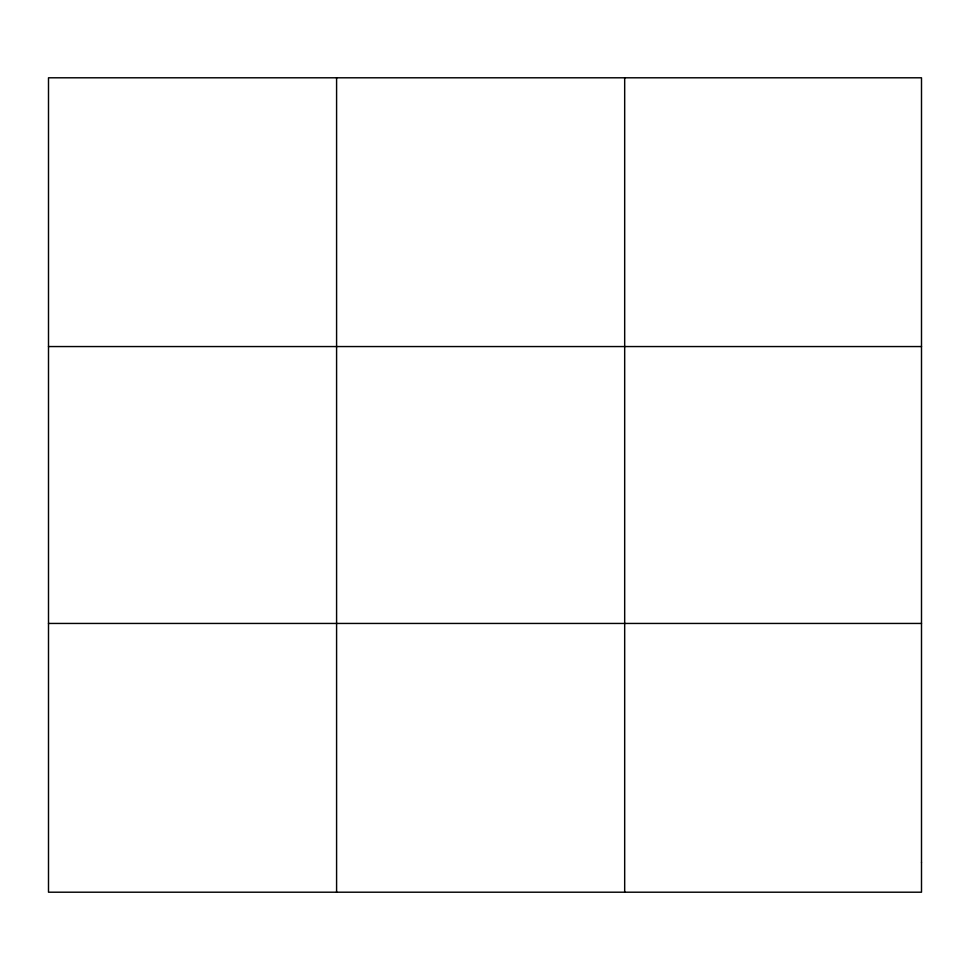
<?xml version="1.0" encoding="UTF-8"?>
<svg xmlns="http://www.w3.org/2000/svg" width="970" height="970" viewBox="0 0 970 970"><rect width="100%" height="100%" fill="white"/><g stroke="black" fill="none" stroke-linecap="round" stroke-linejoin="round"><path stroke-width="1.45" d="M336.59 77.794L336.59 892.206M624.68 77.794L624.68 892.206M48.5 346.557L921.5 346.557M48.5 623.443L921.5 623.443M921.5 862.342L921.5 892.206L48.5 892.206L48.5 77.794L921.5 77.794L921.5 862.342"/></g></svg>
